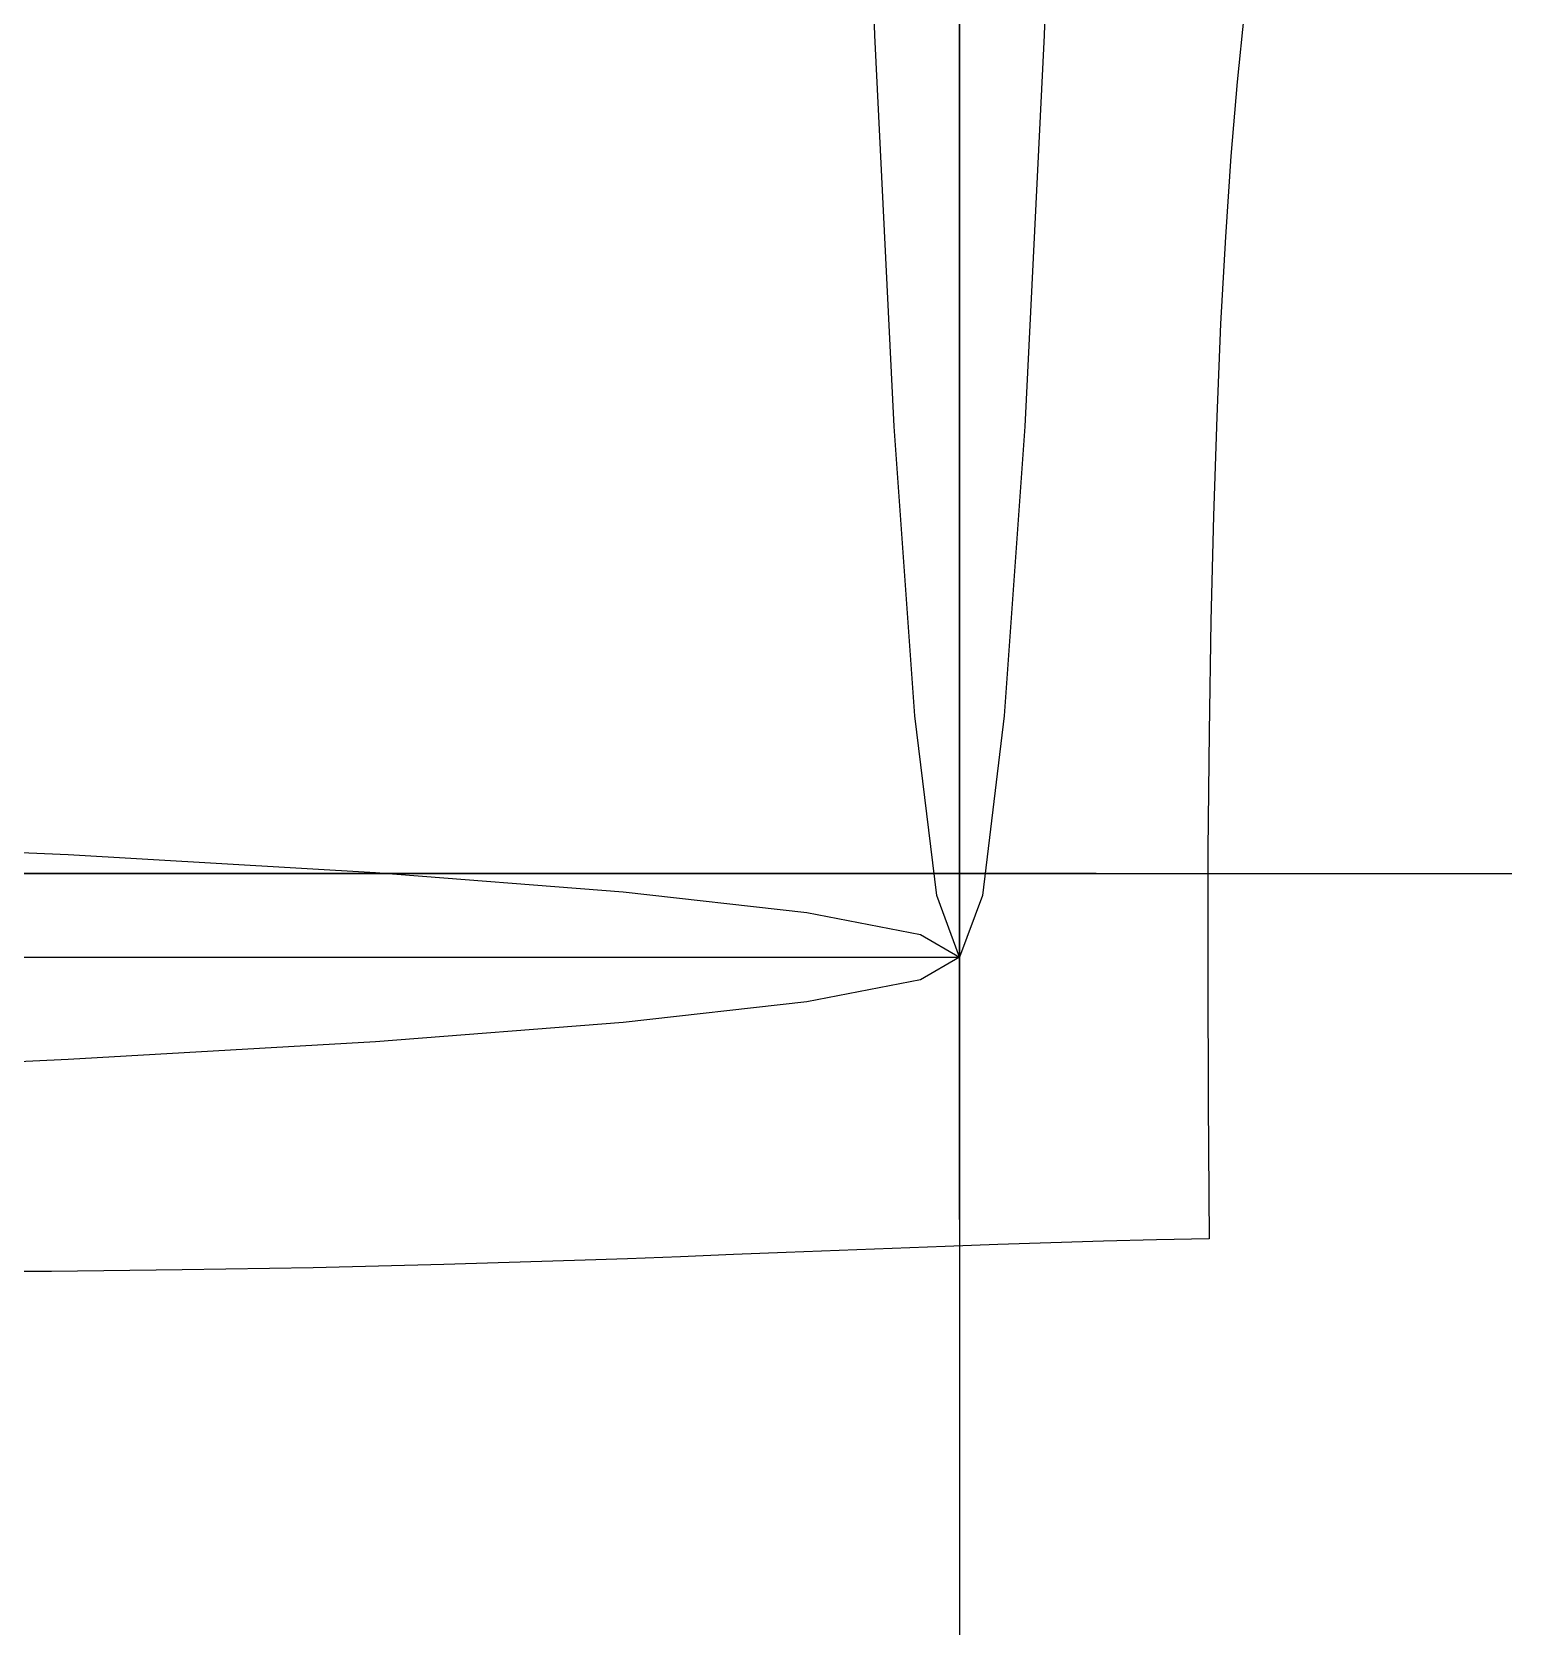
# Model space of a CAD drawing. Extents: x 11992 to 29481, y -6727 to 6811.
# Drawn here: x 22786.7 to 22963.1, y 1048.8 to 1239.9 of the extents above; entities that cross this region are included whole.
import ezdxf

# ---------------------------------------------------------------- set-up
doc = ezdxf.new("R2010")
doc.units = 0
doc.header["$MEASUREMENT"] = 0
doc.layers.get('0').update_dxf_attribs({"color": 8, "linetype": 'CONTINUOUS'})

msp = doc.modelspace()

# ---------------------------------------------------------------- linework, layer by layer
for p, q in [((22897.26, 1129.56, -2340.43), (22897.26, 2739.53, -2340.43)), ((22897.26, 2739.53, -2340.43), (22897.26, 1129.56, -2340.43)), ((22897.26, 1129.56, -2110.34), (22897.26, 2739.53, -2110.34)), ((22897.26, 1235.4, -2044.05), (22897.26, 1335.5, -2044.02)), ((22887.17, 1239.49, -2340.42), (22885.04, 1297.33, -2340.42)), ((22897.26, 1239.5, -2098.03), (22897.26, 1297.33, -2095.44)), ((22897.26, 1297.33, -2125.25), (22897.26, 1239.5, -2122.65)), ((22909.48, 1297.33, -2340.42), (22907.36, 1239.49, -2340.42)), ((22897.26, 1246.54, -2041.57), (22897.26, 1238.58, -2041.61)), ((22897.26, 1242.86, -2082.72), (22897.26, 1237.2, -2082.44)), ((22897.26, 1241.05, -2000.77), (22897.26, 1235.56, -2000.48)), ((22931.18, 1242.09, -2340.43), (22930.35, 1233.94, -2340.43)), ((22889.48, 1192.84, -2340.42), (22887.17, 1239.49, -2340.42)), ((22897.26, 1192.84, -2100.85), (22897.26, 1239.5, -2098.03)), ((22897.26, 1239.5, -2122.65), (22897.26, 1192.84, -2119.83)), ((22897.26, 1238.58, -2041.61), (22897.26, 1230.53, -2041.82)), ((22907.36, 1239.49, -2340.42), (22905.05, 1192.84, -2340.42)), ((22897.26, 1237.2, -2082.44), (22897.26, 1231.54, -2082.15)), ((22897.26, 1235.56, -2000.48), (22897.26, 1230.04, -2000.04)), ((22897.26, 1235.4, -2044.05), (22897.26, 1230.17, -2044.09)), ((22930.35, 1233.94, -2340.43), (22929.61, 1225.05, -2340.43)), ((22897.26, 1231.54, -2082.15), (22897.26, 1225.87, -2081.85)), ((22897.26, 1230.53, -2041.82), (22897.26, 1222.4, -2042.17)), ((22897.26, 1230.17, -2044.09), (22897.26, 1224.42, -2044.31)), ((22897.26, 1230.04, -2000.04), (22897.26, 1224.47, -1999.51)), ((22897.26, 1225.87, -2081.85), (22897.26, 1220.2, -2081.55)), ((22929.61, 1225.05, -2340.43), (22928.96, 1215.43, -2340.43)), ((22897.26, 1224.47, -1999.51), (22897.26, 1218.84, -1998.93)), ((22897.26, 1224.42, -2044.31), (22897.26, 1218.21, -2044.66)), ((22897.26, 1222.4, -2042.17), (22897.26, 1214.19, -2042.62)), ((22897.26, 1220.2, -2081.55), (22897.26, 1214.54, -2081.24)), ((22897.26, 1218.84, -1998.93), (22897.26, 1213.11, -1998.35)), ((22897.26, 1218.21, -2044.66), (22897.26, 1211.56, -2045.11)), ((22928.96, 1215.43, -2340.43), (22928.39, 1205.08, -2340.43)), ((22897.26, 1214.54, -2081.24), (22897.26, 1208.87, -2080.92)), ((22897.26, 1214.19, -2042.62), (22897.26, 1205.89, -2043.14)), ((22897.26, 1213.11, -1998.35), (22897.26, 1207.28, -1997.82)), ((22897.26, 1211.56, -2045.11), (22897.26, 1204.52, -2045.62)), ((22897.26, 1208.87, -2080.92), (22897.26, 1203.2, -2080.6)), ((22897.26, 1207.28, -1997.82), (22897.26, 1201.31, -1997.37)), ((22897.26, 1205.89, -2043.14), (22897.26, 1197.51, -2043.68)), ((22897.26, 1204.52, -2045.62), (22897.26, 1197.13, -2046.15)), ((22928.39, 1205.08, -2340.43), (22927.92, 1194, -2340.43)), ((22897.26, 1203.2, -2080.6), (22897.26, 1197.53, -2080.28)), ((22897.26, 1201.31, -1997.37), (22897.26, 1195.19, -1997.07)), ((22897.26, 1197.53, -2080.28), (22897.26, 1191.87, -2079.96)), ((22897.26, 1197.51, -2043.68), (22897.26, 1189.06, -2044.2)), ((22897.26, 1197.13, -2046.15), (22897.26, 1189.42, -2046.66)), ((22897.26, 1195.19, -1997.07), (22897.26, 1188.89, -1996.96)), ((22891.95, 1158.33, -2340.42), (22889.48, 1192.84, -2340.42)), ((22897.26, 1158.33, -2103.86), (22897.26, 1192.84, -2100.85)), ((22897.26, 1192.84, -2119.83), (22897.26, 1158.33, -2116.82)), ((22905.05, 1192.84, -2340.42), (22902.58, 1158.33, -2340.42)), ((22927.92, 1194, -2340.43), (22927.53, 1182.18, -2340.43)), ((22897.26, 1191.87, -2079.96), (22897.26, 1186.21, -2079.63)), ((22897.26, 1189.42, -2046.66), (22897.26, 1181.43, -2047.12)), ((22897.26, 1189.06, -2044.2), (22897.26, 1180.52, -2044.68)), ((22897.26, 1188.89, -1996.96), (22897.26, 1182.39, -1997.09)), ((22897.26, 1186.21, -2079.63), (22897.26, 1180.56, -2079.31)), ((22897.26, 1182.39, -1997.09), (22897.26, 1175.68, -1997.5)), ((22897.26, 1181.43, -2047.12), (22897.26, 1173.21, -2047.48)), ((22927.53, 1182.18, -2340.43), (22927.22, 1169.64, -2340.43)), ((22897.26, 1178.17, -2079.22), (22897.26, 1180.56, -2079.31)), ((22897.26, 1180.52, -2044.68), (22897.26, 1171.9, -2045.06)), ((22897.26, 1175.79, -2079.14), (22897.26, 1178.17, -2079.22)), ((22897.26, 1173.41, -2079.05), (22897.26, 1175.79, -2079.14)), ((22897.26, 1175.68, -1997.5), (22897.26, 1172.45, -1997.81)), ((22897.26, 1171.04, -2078.95), (22897.26, 1173.41, -2079.05)), ((22897.26, 1173.21, -2047.48), (22897.26, 1164.78, -2047.72)), ((22897.26, 1172.45, -1997.81), (22897.26, 1169.18, -1998.17)), ((22897.26, 1171.9, -2045.06), (22897.26, 1163.21, -2045.3)), ((22897.26, 1168.68, -2078.83), (22897.26, 1171.04, -2078.95)), ((22927.22, 1169.64, -2340.43), (22927.01, 1156.37, -2340.43)), ((22897.26, 1169.18, -1998.17), (22897.26, 1165.87, -1998.59)), ((22897.26, 1166.32, -2078.71), (22897.26, 1168.68, -2078.83)), ((22897.26, 1163.98, -2078.56), (22897.26, 1166.32, -2078.71)), ((22897.26, 1165.87, -1998.59), (22897.26, 1162.55, -1999.06)), ((22897.26, 1164.78, -2047.72), (22897.26, 1156.19, -2047.79)), ((22897.26, 1161.66, -2078.4), (22897.26, 1163.98, -2078.56)), ((22897.26, 1163.21, -2045.3), (22897.26, 1154.44, -2045.38)), ((22897.26, 1162.55, -1999.06), (22897.26, 1159.22, -1999.57)), ((22897.26, 1159.35, -2078.22), (22897.26, 1161.66, -2078.4)), ((22894.55, 1136.91, -2340.42), (22891.95, 1158.33, -2340.42)), ((22897.26, 1157.07, -2078.01), (22897.26, 1159.35, -2078.22)), ((22897.26, 1159.22, -1999.57), (22897.26, 1155.9, -2000.11)), ((22897.26, 1136.92, -2107.03), (22897.26, 1158.33, -2103.86)), ((22897.26, 1158.33, -2116.82), (22897.26, 1136.92, -2113.65)), ((22902.58, 1158.33, -2340.42), (22899.98, 1136.91, -2340.42)), ((22897.26, 1154.8, -2077.77), (22897.26, 1157.07, -2078.01)), ((22897.26, 1156.19, -2047.79), (22897.26, 1147.48, -2047.66)), ((22927.01, 1156.37, -2340.43), (22926.88, 1142.36, -2340.43)), ((22897.26, 1155.9, -2000.11), (22897.26, 1152.59, -2000.67)), ((22897.26, 1152.56, -2077.51), (22897.26, 1154.8, -2077.77)), ((22897.26, 1154.44, -2045.38), (22897.26, 1145.59, -2045.25)), ((22897.26, 1153.73, -2209.78), (22897.26, 1153.96, -2225.39)), ((22897.26, 1153.96, -2225.39), (22897.26, 1153.73, -2240.99)), ((22897.26, 1153.09, -2194.81), (22897.26, 1153.73, -2209.78)), ((22897.26, 1153.73, -2240.99), (22897.26, 1153.08, -2255.96)), ((22897.26, 1152.04, -2180.61), (22897.26, 1153.09, -2194.81)), ((22897.26, 1153.08, -2255.96), (22897.26, 1152.04, -2270.16)), ((22897.26, 1152.59, -2000.67), (22897.26, 1149.31, -2001.24)), ((22897.26, 1150.7, -2077.26), (22897.26, 1152.56, -2077.51)), ((22897.26, 1150.63, -2167.33), (22897.26, 1152.04, -2180.61)), ((22897.26, 1152.04, -2270.16), (22897.26, 1150.63, -2283.44)), ((22897.26, 1148.86, -2076.99), (22897.26, 1150.7, -2077.26)), ((22897.26, 1148.87, -2155.09), (22897.26, 1150.63, -2167.33)), ((22897.26, 1150.63, -2283.44), (22897.26, 1148.87, -2295.68)), ((22897.26, 1149.31, -2001.24), (22897.26, 1146.07, -2001.82)), ((22897.26, 1146.81, -2144.04), (22897.26, 1148.87, -2155.09)), ((22897.26, 1148.87, -2295.68), (22897.26, 1146.81, -2306.73)), ((22897.26, 1147.02, -2076.7), (22897.26, 1148.86, -2076.99)), ((22897.26, 1147.48, -2047.66), (22897.26, 1146.1, -2047.61)), ((22897.26, 1145.2, -2076.39), (22897.26, 1147.02, -2076.7)), ((22897.26, 1144.47, -2134.32), (22897.26, 1146.81, -2144.04)), ((22897.26, 1146.81, -2306.73), (22897.26, 1144.47, -2316.46)), ((22897.26, 1146.1, -2047.61), (22897.26, 1144.73, -2047.57)), ((22897.26, 1146.07, -2001.82), (22897.26, 1142.89, -2002.39)), ((22897.26, 1145.59, -2045.25), (22897.26, 1144.18, -2045.2)), ((22897.26, 1143.39, -2076.07), (22897.26, 1145.2, -2076.39)), ((22897.26, 1144.73, -2047.57), (22897.26, 1143.36, -2047.52)), ((22747.87, 1143.7, -2340.43), (22790.98, 1141.78, -2340.43)), ((22897.26, 1141.87, -2126.05), (22897.26, 1144.47, -2134.32)), ((22897.26, 1144.47, -2316.46), (22897.26, 1141.87, -2324.72)), ((22897.26, 1144.18, -2045.2), (22897.26, 1142.78, -2045.15)), ((22897.26, 1141.59, -2075.74), (22897.26, 1143.39, -2076.07)), ((22897.26, 1143.36, -2047.52), (22897.26, 1142, -2047.48)), ((22897.26, 1142.89, -2002.39), (22897.26, 1139.77, -2002.95)), ((22790.98, 1141.78, -2340.43), (22827.62, 1139.66, -2340.43)), ((22897.26, 1142.78, -2045.15), (22897.26, 1141.39, -2045.1)), ((22897.26, 1142, -2047.48), (22897.26, 1140.64, -2047.45)), ((22897.26, 1139.06, -2119.38), (22897.26, 1141.87, -2126.05)), ((22897.26, 1141.87, -2324.72), (22897.26, 1139.06, -2331.39)), ((22897.26, 1139.79, -2075.39), (22897.26, 1141.59, -2075.74)), ((22897.26, 1141.39, -2045.1), (22897.26, 1140.02, -2045.06)), ((22926.88, 1142.36, -2340.43), (22926.85, 1127.63, -2340.43)), ((21892.33, 1139.53, -2340.43), (22882.3, 1139.53, -2340.43)), ((22882.3, 1139.53, -2110.34), (21892.33, 1139.53, -2110.34)), ((22748.49, 1139.53, -2132.03), (22791.73, 1139.53, -2130.22)), ((22792.09, 1139.53, -2100.42), (22748.91, 1139.53, -2097.54)), ((22781.34, 1139.53, -2041.82), (22789.47, 1139.53, -2042.17)), ((22781.7, 1139.53, -2044.09), (22787.44, 1139.53, -2044.31)), ((22781.83, 1139.53, -2000.04), (22787.39, 1139.53, -1999.51)), ((22785.99, 1139.53, -2081.85), (22791.66, 1139.53, -2081.55)), ((22787.39, 1139.53, -1999.51), (22793.03, 1139.53, -1998.93)), ((22787.44, 1139.53, -2044.31), (22793.66, 1139.53, -2044.66)), ((22789.47, 1139.53, -2042.17), (22797.68, 1139.53, -2042.62)), ((22791.66, 1139.53, -2081.55), (22797.33, 1139.53, -2081.24)), ((22791.73, 1139.53, -2130.22), (22828.48, 1139.53, -2128.08)), ((22828.78, 1139.53, -2103.47), (22792.09, 1139.53, -2100.42)), ((22793.03, 1139.53, -1998.93), (22798.75, 1139.53, -1998.35)), ((22793.66, 1139.53, -2044.66), (22800.3, 1139.53, -2045.11)), ((22797.33, 1139.53, -2081.24), (22803, 1139.53, -2080.92)), ((22797.68, 1139.53, -2042.62), (22805.98, 1139.53, -2043.14)), ((22798.75, 1139.53, -1998.35), (22804.59, 1139.53, -1997.82)), ((22800.3, 1139.53, -2045.11), (22807.34, 1139.53, -2045.62)), ((22803, 1139.53, -2080.92), (22808.67, 1139.53, -2080.6)), ((22804.59, 1139.53, -1997.82), (22810.56, 1139.53, -1997.37)), ((22805.98, 1139.53, -2043.14), (22814.35, 1139.53, -2043.68)), ((22807.34, 1139.53, -2045.62), (22814.74, 1139.53, -2046.15)), ((22808.67, 1139.53, -2080.6), (22814.33, 1139.53, -2080.28)), ((22810.56, 1139.53, -1997.37), (22816.68, 1139.53, -1997.07)), ((22814.33, 1139.53, -2080.28), (22820, 1139.53, -2079.96)), ((22814.35, 1139.53, -2043.68), (22822.81, 1139.53, -2044.2)), ((22814.74, 1139.53, -2046.15), (22822.44, 1139.53, -2046.66)), ((22816.68, 1139.53, -1997.07), (22822.98, 1139.53, -1996.96)), ((22820, 1139.53, -2079.96), (22825.66, 1139.53, -2079.63)), ((22822.44, 1139.53, -2046.66), (22830.43, 1139.53, -2047.12)), ((22822.81, 1139.53, -2044.2), (22831.35, 1139.53, -2044.68)), ((22822.98, 1139.53, -1996.96), (22829.47, 1139.53, -1997.09)), ((22825.66, 1139.53, -2079.63), (22831.31, 1139.53, -2079.31)), ((22827.62, 1139.66, -2340.43), (22857.18, 1137.35, -2340.43)), ((22828.48, 1139.53, -2128.08), (22858.14, 1139.53, -2125.63)), ((22858.37, 1139.53, -2106.65), (22828.78, 1139.53, -2103.47)), ((22829.47, 1139.53, -1997.09), (22836.19, 1139.53, -1997.5)), ((22830.43, 1139.53, -2047.12), (22838.66, 1139.53, -2047.48)), ((22833.7, 1139.53, -2079.22), (22831.31, 1139.53, -2079.31)), ((22831.35, 1139.53, -2044.68), (22839.96, 1139.53, -2045.06)), ((22836.08, 1139.53, -2079.14), (22833.7, 1139.53, -2079.22)), ((22838.46, 1139.53, -2079.05), (22836.08, 1139.53, -2079.14)), ((22836.19, 1139.53, -1997.5), (22839.42, 1139.53, -1997.81)), ((22840.83, 1139.53, -2078.95), (22838.46, 1139.53, -2079.05)), ((22838.66, 1139.53, -2047.48), (22847.08, 1139.53, -2047.72)), ((22839.42, 1139.53, -1997.81), (22842.69, 1139.53, -1998.17)), ((22839.96, 1139.53, -2045.06), (22848.66, 1139.53, -2045.3)), ((22843.19, 1139.53, -2078.83), (22840.83, 1139.53, -2078.95)), ((22842.69, 1139.53, -1998.17), (22845.99, 1139.53, -1998.59)), ((22845.54, 1139.53, -2078.71), (22843.19, 1139.53, -2078.83)), ((22847.88, 1139.53, -2078.56), (22845.54, 1139.53, -2078.71)), ((22845.99, 1139.53, -1998.59), (22849.31, 1139.53, -1999.06)), ((22847.08, 1139.53, -2047.72), (22855.67, 1139.53, -2047.79)), ((22850.21, 1139.53, -2078.4), (22847.88, 1139.53, -2078.56)), ((22848.66, 1139.53, -2045.3), (22857.43, 1139.53, -2045.38)), ((22849.31, 1139.53, -1999.06), (22852.64, 1139.53, -1999.57)), ((22852.51, 1139.53, -2078.22), (22850.21, 1139.53, -2078.4)), ((22854.8, 1139.53, -2078.01), (22852.51, 1139.53, -2078.22)), ((22852.64, 1139.53, -1999.57), (22855.97, 1139.53, -2000.11)), ((22857.06, 1139.53, -2077.77), (22854.8, 1139.53, -2078.01)), ((22855.67, 1139.53, -2047.79), (22864.39, 1139.53, -2047.66)), ((22855.97, 1139.53, -2000.11), (22859.27, 1139.53, -2000.67)), ((22859.3, 1139.53, -2077.51), (22857.06, 1139.53, -2077.77)), ((22857.43, 1139.53, -2045.38), (22866.28, 1139.53, -2045.25)), ((22858.13, 1139.53, -2209.78), (22857.91, 1139.53, -2225.39)), ((22857.91, 1139.53, -2225.39), (22858.13, 1139.53, -2240.99)), ((22858.78, 1139.53, -2194.81), (22858.13, 1139.53, -2209.78)), ((22858.13, 1139.53, -2240.99), (22858.78, 1139.53, -2255.96)), ((22858.14, 1139.53, -2125.63), (22880.09, 1139.53, -2122.89)), ((22880.25, 1139.53, -2109.93), (22858.37, 1139.53, -2106.65)), ((22859.83, 1139.53, -2180.61), (22858.78, 1139.53, -2194.81)), ((22858.78, 1139.53, -2255.96), (22859.83, 1139.53, -2270.16)), ((22859.27, 1139.53, -2000.67), (22862.55, 1139.53, -2001.24)), ((22861.16, 1139.53, -2077.26), (22859.3, 1139.53, -2077.51)), ((22861.24, 1139.53, -2167.33), (22859.83, 1139.53, -2180.61)), ((22859.83, 1139.53, -2270.16), (22861.24, 1139.53, -2283.44)), ((22863.01, 1139.53, -2076.99), (22861.16, 1139.53, -2077.26)), ((22862.99, 1139.53, -2155.09), (22861.24, 1139.53, -2167.33)), ((22861.24, 1139.53, -2283.44), (22862.99, 1139.53, -2295.68)), ((22862.55, 1139.53, -2001.24), (22865.79, 1139.53, -2001.82)), ((22865.06, 1139.53, -2144.04), (22862.99, 1139.53, -2155.09)), ((22862.99, 1139.53, -2295.68), (22865.06, 1139.53, -2306.73)), ((22864.84, 1139.53, -2076.7), (22863.01, 1139.53, -2076.99)), ((22864.39, 1139.53, -2047.66), (22865.76, 1139.53, -2047.61)), ((22866.66, 1139.53, -2076.39), (22864.84, 1139.53, -2076.7)), ((22867.4, 1139.53, -2134.32), (22865.06, 1139.53, -2144.04)), ((22865.06, 1139.53, -2306.73), (22867.4, 1139.53, -2316.46)), ((22865.76, 1139.53, -2047.61), (22867.14, 1139.53, -2047.57)), ((22865.79, 1139.53, -2001.82), (22868.98, 1139.53, -2002.39)), ((22866.28, 1139.53, -2045.25), (22867.69, 1139.53, -2045.2)), ((22868.48, 1139.53, -2076.07), (22866.66, 1139.53, -2076.39)), ((22867.14, 1139.53, -2047.57), (22868.51, 1139.53, -2047.52)), ((22869.99, 1139.53, -2126.05), (22867.4, 1139.53, -2134.32)), ((22867.4, 1139.53, -2316.46), (22869.99, 1139.53, -2324.72)), ((22867.69, 1139.53, -2045.2), (22869.08, 1139.53, -2045.15)), ((22870.28, 1139.53, -2075.74), (22868.48, 1139.53, -2076.07)), ((22868.51, 1139.53, -2047.52), (22869.87, 1139.53, -2047.48)), ((22868.98, 1139.53, -2002.39), (22872.1, 1139.53, -2002.95)), ((22869.08, 1139.53, -2045.15), (22870.47, 1139.53, -2045.1)), ((22869.87, 1139.53, -2047.48), (22871.22, 1139.53, -2047.45)), ((22872.81, 1139.53, -2119.38), (22869.99, 1139.53, -2126.05)), ((22869.99, 1139.53, -2324.72), (22872.81, 1139.53, -2331.39)), ((22872.07, 1139.53, -2075.39), (22870.28, 1139.53, -2075.74)), ((22870.47, 1139.53, -2045.1), (22871.85, 1139.53, -2045.06)), ((22871.22, 1139.53, -2047.45), (22872.57, 1139.53, -2047.44)), ((22871.85, 1139.53, -2045.06), (22873.21, 1139.53, -2045.03)), ((22873.87, 1139.53, -2075.04), (22872.07, 1139.53, -2075.39)), ((22872.1, 1139.53, -2002.95), (22875.15, 1139.53, -2003.49)), ((22872.57, 1139.53, -2047.44), (22873.9, 1139.53, -2047.44)), ((22875.82, 1139.53, -2114.45), (22872.81, 1139.53, -2119.38)), ((22872.81, 1139.53, -2331.39), (22875.82, 1139.53, -2336.32)), ((22873.21, 1139.53, -2045.03), (22874.56, 1139.53, -2045.02)), ((22875.66, 1139.53, -2074.68), (22873.87, 1139.53, -2075.04)), ((22873.9, 1139.53, -2047.44), (22875.21, 1139.53, -2047.46)), ((22874.56, 1139.53, -2045.02), (22875.9, 1139.53, -2045.02)), ((22875.15, 1139.53, -2003.49), (22878.91, 1139.53, -2004.14)), ((22875.21, 1139.53, -2047.46), (22876.51, 1139.53, -2047.5)), ((22877.45, 1139.53, -2074.31), (22875.66, 1139.53, -2074.68)), ((22878.99, 1139.53, -2111.39), (22875.82, 1139.53, -2114.45)), ((22875.82, 1139.53, -2336.32), (22878.99, 1139.53, -2339.38)), ((22875.9, 1139.53, -2045.02), (22877.21, 1139.53, -2045.04)), ((22876.51, 1139.53, -2047.5), (22877.79, 1139.53, -2047.57)), ((22877.21, 1139.53, -2045.04), (22878.51, 1139.53, -2045.08)), ((22879.24, 1139.53, -2073.95), (22877.45, 1139.53, -2074.31)), ((22877.79, 1139.53, -2047.57), (22879.04, 1139.53, -2047.67)), ((22878.51, 1139.53, -2045.08), (22879.78, 1139.53, -2045.16)), ((22878.91, 1139.53, -2004.14), (22882.53, 1139.53, -2004.75)), ((22882.3, 1139.53, -2110.34), (22878.99, 1139.53, -2111.39)), ((22882.3, 1139.53, -2340.43), (22878.99, 1139.53, -2339.38)), ((22879.04, 1139.53, -2047.67), (22880.27, 1139.53, -2047.81)), ((22881.03, 1139.53, -2073.59), (22879.24, 1139.53, -2073.95)), ((22879.78, 1139.53, -2045.16), (22881.03, 1139.53, -2045.26)), ((22880.09, 1139.53, -2122.89), (22893.72, 1139.53, -2119.88)), ((22893.81, 1139.53, -2113.27), (22880.25, 1139.53, -2109.93)), ((22880.27, 1139.53, -2047.81), (22881.62, 1139.53, -2048.01)), ((22883.02, 1139.53, -2073.18), (22881.03, 1139.53, -2073.59)), ((22881.03, 1139.53, -2045.26), (22882.25, 1139.53, -2045.4)), ((22881.62, 1139.53, -2048.01), (22882.93, 1139.53, -2048.25)), ((22882.25, 1139.53, -2045.4), (22883.61, 1139.53, -2045.6)), ((22882.3, 1139.53, -2340.43), (22885.61, 1139.53, -2339.38)), ((22885.61, 1139.53, -2111.39), (22882.3, 1139.53, -2110.34)), ((22882.3, 1139.53, -2340.43), (22882.3, 1139.53, -2110.34)), ((22882.53, 1139.53, -2004.75), (22886.01, 1139.53, -2005.36)), ((22882.93, 1139.53, -2048.25), (22884.21, 1139.53, -2048.54)), ((22885.01, 1139.53, -2072.78), (22883.02, 1139.53, -2073.18)), ((22883.61, 1139.53, -2045.6), (22884.93, 1139.53, -2045.85)), ((22884.21, 1139.53, -2048.54), (22885.46, 1139.53, -2048.86)), ((22884.93, 1139.53, -2045.85), (22886.21, 1139.53, -2046.13)), ((22886.99, 1139.53, -2072.38), (22885.01, 1139.53, -2072.78)), ((22885.46, 1139.53, -2048.86), (22886.68, 1139.53, -2049.21)), ((22885.61, 1139.53, -2339.38), (22888.79, 1139.53, -2336.32)), ((22888.79, 1139.53, -2114.45), (22885.61, 1139.53, -2111.39)), ((22886.01, 1139.53, -2005.36), (22889.36, 1139.53, -2005.97)), ((22886.21, 1139.53, -2046.13), (22887.46, 1139.53, -2046.46)), ((22886.68, 1139.53, -2049.21), (22887.87, 1139.53, -2049.59)), ((22888.96, 1139.53, -2071.96), (22886.99, 1139.53, -2072.38)), ((22887.46, 1139.53, -2046.46), (22888.69, 1139.53, -2046.81)), ((22887.87, 1139.53, -2049.59), (22889.04, 1139.53, -2049.99)), ((22888.69, 1139.53, -2046.81), (22889.88, 1139.53, -2047.19)), ((22888.79, 1139.53, -2336.32), (22891.8, 1139.53, -2331.39)), ((22891.8, 1139.53, -2119.39), (22888.79, 1139.53, -2114.45)), ((22890.89, 1139.53, -2071.54), (22888.96, 1139.53, -2071.96)), ((22889.04, 1139.53, -2049.99), (22890.19, 1139.53, -2050.41)), ((22889.36, 1139.53, -2005.97), (22892.57, 1139.53, -2006.6)), ((22889.88, 1139.53, -2047.19), (22891.06, 1139.53, -2047.59)), ((22890.19, 1139.53, -2050.41), (22891.33, 1139.53, -2050.84)), ((22892.78, 1139.53, -2071.11), (22890.89, 1139.53, -2071.54)), ((22891.06, 1139.53, -2047.59), (22892.21, 1139.53, -2048)), ((22891.33, 1139.53, -2050.84), (22892.45, 1139.53, -2051.28)), ((22891.8, 1139.53, -2331.39), (22894.61, 1139.53, -2324.72)), ((22894.61, 1139.53, -2126.05), (22891.8, 1139.53, -2119.39)), ((22892.21, 1139.53, -2048), (22893.34, 1139.53, -2048.43)), ((22892.45, 1139.53, -2051.28), (22893.55, 1139.53, -2051.73)), ((22892.57, 1139.53, -2006.6), (22895.63, 1139.53, -2007.28)), ((22894.63, 1139.53, -2070.66), (22892.78, 1139.53, -2071.11)), ((22893.34, 1139.53, -2048.43), (22894.46, 1139.53, -2048.87)), ((22893.55, 1139.53, -2051.73), (22894.65, 1139.53, -2052.17)), ((22893.72, 1139.53, -2119.88), (22898.43, 1139.53, -2116.63)), ((22898.43, 1139.53, -2116.63), (22893.81, 1139.53, -2113.27)), ((22894.46, 1139.53, -2048.87), (22895.57, 1139.53, -2049.31)), ((22894.61, 1139.53, -2324.72), (22897.21, 1139.53, -2316.46)), ((22897.21, 1139.53, -2134.32), (22894.61, 1139.53, -2126.05)), ((22896.42, 1139.53, -2070.18), (22894.63, 1139.53, -2070.66)), ((22894.65, 1139.53, -2052.17), (22895.91, 1139.53, -2052.67)), ((22895.57, 1139.53, -2049.31), (22896.67, 1139.53, -2049.75)), ((22895.63, 1139.53, -2007.28), (22898.55, 1139.53, -2008.01)), ((22895.91, 1139.53, -2052.67), (22897.16, 1139.53, -2053.17)), ((22898.14, 1139.53, -2069.68), (22896.42, 1139.53, -2070.18)), ((22896.67, 1139.53, -2049.75), (22897.91, 1139.53, -2050.26)), ((22897.16, 1139.53, -2053.17), (22898.39, 1139.53, -2053.67)), ((22897.21, 1139.53, -2316.46), (22899.55, 1139.53, -2306.73)), ((22899.55, 1139.53, -2144.04), (22897.21, 1139.53, -2134.32)), ((22897.26, 1140.64, -2047.45), (22897.26, 1139.3, -2047.44)), ((22897.26, 1140.02, -2045.06), (22897.26, 1138.65, -2045.03)), ((22897.26, 1138, -2075.03), (22897.26, 1139.79, -2075.39)), ((22897.26, 1139.77, -2002.95), (22897.26, 1136.72, -2003.49)), ((22897.26, 1139.3, -2047.44), (22897.26, 1137.97, -2047.44)), ((22897.26, 1136.05, -2114.45), (22897.26, 1139.06, -2119.38)), ((22897.26, 1139.06, -2331.39), (22897.26, 1136.05, -2336.32)), ((22897.91, 1139.53, -2050.26), (22899.15, 1139.53, -2050.76)), ((22899.79, 1139.53, -2069.15), (22898.14, 1139.53, -2069.68)), ((22898.39, 1139.53, -2053.67), (22899.6, 1139.53, -2054.17)), ((22898.55, 1139.53, -2008.01), (22901.33, 1139.53, -2008.82)), ((22899.15, 1139.53, -2050.76), (22900.37, 1139.53, -2051.26)), ((22899.55, 1139.53, -2306.73), (22901.61, 1139.53, -2295.68)), ((22901.61, 1139.53, -2155.09), (22899.55, 1139.53, -2144.04)), ((22899.6, 1139.53, -2054.17), (22900.81, 1139.53, -2054.66)), ((22901.34, 1139.53, -2068.59), (22899.79, 1139.53, -2069.15)), ((22900.37, 1139.53, -2051.26), (22901.59, 1139.53, -2051.75)), ((22900.81, 1139.53, -2054.66), (22902.01, 1139.53, -2055.16)), ((22901.33, 1139.53, -2008.82), (22903.95, 1139.53, -2009.73)), ((22902.8, 1139.53, -2067.99), (22901.34, 1139.53, -2068.59)), ((22901.59, 1139.53, -2051.75), (22902.8, 1139.53, -2052.25)), ((22901.61, 1139.53, -2295.68), (22903.37, 1139.53, -2283.45)), ((22903.37, 1139.53, -2167.33), (22901.61, 1139.53, -2155.09)), ((22902.01, 1139.53, -2055.16), (22903.19, 1139.53, -2055.65)), ((22903.97, 1139.53, -2067.45), (22902.8, 1139.53, -2067.99)), ((22902.8, 1139.53, -2052.25), (22904.01, 1139.53, -2052.74)), ((22903.19, 1139.53, -2055.65), (22904.38, 1139.53, -2056.15)), ((22903.37, 1139.53, -2283.45), (22904.78, 1139.53, -2270.16)), ((22904.78, 1139.53, -2180.61), (22903.37, 1139.53, -2167.33)), ((22903.95, 1139.53, -2009.73), (22906.42, 1139.53, -2010.74)), ((22905.07, 1139.53, -2066.87), (22903.97, 1139.53, -2067.45)), ((22904.01, 1139.53, -2052.74), (22905.2, 1139.53, -2053.24)), ((22904.38, 1139.53, -2056.15), (22905.56, 1139.53, -2056.66)), ((22904.78, 1139.53, -2270.16), (22905.83, 1139.53, -2255.96)), ((22905.83, 1139.53, -2194.81), (22904.78, 1139.53, -2180.61)), ((22906.1, 1139.53, -2066.28), (22905.07, 1139.53, -2066.87)), ((22905.2, 1139.53, -2053.24), (22906.4, 1139.53, -2053.74)), ((22905.56, 1139.53, -2056.66), (22906.74, 1139.53, -2057.17)), ((22905.83, 1139.53, -2255.96), (22906.48, 1139.53, -2240.99)), ((22906.48, 1139.53, -2209.78), (22905.83, 1139.53, -2194.81)), ((22907.07, 1139.53, -2065.67), (22906.1, 1139.53, -2066.28)), ((22906.4, 1139.53, -2053.74), (22907.58, 1139.53, -2054.24)), ((22906.42, 1139.53, -2010.74), (22908.75, 1139.53, -2011.89)), ((22906.48, 1139.53, -2240.99), (22906.7, 1139.53, -2225.39)), ((22906.7, 1139.53, -2225.39), (22906.48, 1139.53, -2209.78)), ((22906.74, 1139.53, -2057.17), (22907.92, 1139.53, -2057.69)), ((22907.99, 1139.53, -2065.03), (22907.07, 1139.53, -2065.67)), ((22907.58, 1139.53, -2054.24), (22908.77, 1139.53, -2054.76)), ((22907.92, 1139.53, -2057.69), (22909.11, 1139.53, -2058.21)), ((22908.86, 1139.53, -2064.38), (22907.99, 1139.53, -2065.03)), ((22908.75, 1139.53, -2011.89), (22910.92, 1139.53, -2013.18)), ((22908.77, 1139.53, -2054.76), (22909.95, 1139.53, -2055.27)), ((22909.7, 1139.53, -2063.72), (22908.86, 1139.53, -2064.38)), ((22909.11, 1139.53, -2058.21), (22910.14, 1139.53, -2058.69)), ((22910.5, 1139.53, -2063.04), (22909.7, 1139.53, -2063.72)), ((22909.95, 1139.53, -2055.27), (22911.13, 1139.53, -2055.8)), ((22910.14, 1139.53, -2058.69), (22911.18, 1139.53, -2059.17)), ((22911.28, 1139.53, -2062.35), (22910.5, 1139.53, -2063.04)), ((22910.92, 1139.53, -2013.18), (22913.89, 1139.53, -2015.38)), ((22911.13, 1139.53, -2055.8), (22912.15, 1139.53, -2056.28)), ((22911.18, 1139.53, -2059.17), (22912.22, 1139.53, -2059.65)), ((22912.05, 1139.53, -2061.66), (22911.28, 1139.53, -2062.35)), ((22912.81, 1139.53, -2060.96), (22912.05, 1139.53, -2061.66)), ((22912.15, 1139.53, -2056.28), (22913.18, 1139.53, -2056.77)), ((22912.22, 1139.53, -2059.65), (22913.28, 1139.53, -2060.12)), ((22913.56, 1139.53, -2060.26), (22912.81, 1139.53, -2060.96)), ((22913.18, 1139.53, -2056.77), (22914.22, 1139.53, -2057.25)), ((22913.28, 1139.53, -2060.12), (22914.36, 1139.53, -2060.59)), ((22913.89, 1139.53, -2015.38), (22916.57, 1139.53, -2017.89)), ((22914.22, 1139.53, -2057.25), (22915.28, 1139.53, -2057.73)), ((22914.36, 1139.53, -2060.59), (22915.45, 1139.53, -2061.05)), ((22915.28, 1139.53, -2057.73), (22916.36, 1139.53, -2058.2)), ((22915.45, 1139.53, -2061.05), (22916.58, 1139.53, -2061.49)), ((22916.36, 1139.53, -2058.2), (22917.46, 1139.53, -2058.65)), ((22916.57, 1139.53, -2017.89), (22919, 1139.53, -2020.66)), ((22916.58, 1139.53, -2061.49), (22917.73, 1139.53, -2061.91)), ((22917.46, 1139.53, -2058.65), (22918.59, 1139.53, -2059.09)), ((22917.73, 1139.53, -2061.91), (22918.91, 1139.53, -2062.3)), ((22918.59, 1139.53, -2059.09), (22919.75, 1139.53, -2059.51)), ((22918.91, 1139.53, -2062.3), (22920.13, 1139.53, -2062.67)), ((22919, 1139.53, -2020.66), (22921.22, 1139.53, -2023.64)), ((22919.75, 1139.53, -2059.51), (22920.94, 1139.53, -2059.91)), ((22920.13, 1139.53, -2062.67), (22921.38, 1139.53, -2063)), ((22920.94, 1139.53, -2059.91), (22922.16, 1139.53, -2060.27)), ((22921.22, 1139.53, -2023.64), (22923.29, 1139.53, -2026.78)), ((22921.38, 1139.53, -2063), (22922.68, 1139.53, -2063.3)), ((22922.16, 1139.53, -2060.27), (22923.43, 1139.53, -2060.61)), ((22922.68, 1139.53, -2063.3), (22924.15, 1139.53, -2063.58)), ((22923.29, 1139.53, -2026.78), (22925.24, 1139.53, -2030.02)), ((22923.43, 1139.53, -2060.61), (22924.74, 1139.53, -2060.91)), ((22924.15, 1139.53, -2063.58), (22925.67, 1139.53, -2063.81)), ((22924.74, 1139.53, -2060.91), (22926.19, 1139.53, -2061.18)), ((22925.24, 1139.53, -2030.02), (22927.13, 1139.53, -2033.33)), ((22925.67, 1139.53, -2063.81), (22927.23, 1139.53, -2064.01)), ((22926.19, 1139.53, -2061.18), (22927.69, 1139.53, -2061.41)), ((22927.13, 1139.53, -2033.33), (22929.01, 1139.53, -2036.64)), ((22927.23, 1139.53, -2064.01), (22928.83, 1139.53, -2064.17)), ((22927.69, 1139.53, -2061.41), (22929.24, 1139.53, -2061.6)), ((22928.83, 1139.53, -2064.17), (22930.47, 1139.53, -2064.3)), ((22929.01, 1139.53, -2036.64), (22930.91, 1139.53, -2039.9)), ((22929.24, 1139.53, -2061.6), (22930.83, 1139.53, -2061.76)), ((22930.47, 1139.53, -2064.3), (22932.13, 1139.53, -2064.41)), ((22930.83, 1139.53, -2061.76), (22932.46, 1139.53, -2061.89)), ((22930.91, 1139.53, -2039.9), (22932.89, 1139.53, -2043.08)), ((22932.13, 1139.53, -2064.41), (22933.82, 1139.53, -2064.5)), ((22932.46, 1139.53, -2061.89), (22934.12, 1139.53, -2061.99)), ((22932.89, 1139.53, -2043.08), (22934.99, 1139.53, -2046.11)), ((22933.82, 1139.53, -2064.5), (22935.52, 1139.53, -2064.58)), ((22934.12, 1139.53, -2061.99), (22935.81, 1139.53, -2062.08)), ((22934.99, 1139.53, -2046.11), (22937.27, 1139.53, -2048.94)), ((22935.52, 1139.53, -2064.58), (22937.24, 1139.53, -2064.64)), ((22935.81, 1139.53, -2062.08), (22937.51, 1139.53, -2062.16)), ((22937.24, 1139.53, -2064.64), (22938.96, 1139.53, -2064.7)), ((22937.27, 1139.53, -2048.94), (22939.03, 1139.53, -2050.83)), ((22937.51, 1139.53, -2062.16), (22939.23, 1139.53, -2062.23)), ((22938.96, 1139.53, -2064.7), (22940.68, 1139.53, -2064.76)), ((22939.03, 1139.53, -2050.83), (22940.9, 1139.53, -2052.6)), ((22939.23, 1139.53, -2062.23), (22940.96, 1139.53, -2062.29)), ((22940.68, 1139.53, -2064.76), (22942.4, 1139.53, -2064.83)), ((22940.9, 1139.53, -2052.6), (22942.86, 1139.53, -2054.26)), ((22940.96, 1139.53, -2062.29), (22942.69, 1139.53, -2062.35)), ((22942.4, 1139.53, -2064.83), (22944.16, 1139.53, -2064.91)), ((22942.69, 1139.53, -2062.35), (22944.41, 1139.53, -2062.42)), ((22942.86, 1139.53, -2054.26), (22944.89, 1139.53, -2055.83)), ((22944.16, 1139.53, -2064.91), (22945.92, 1139.53, -2064.99)), ((22944.41, 1139.53, -2062.42), (22945.46, 1139.53, -2062.46)), ((22944.89, 1139.53, -2055.83), (22947.01, 1139.53, -2057.32)), ((22945.46, 1139.53, -2062.46), (22946.51, 1139.53, -2062.51)), ((22945.92, 1139.53, -2064.99), (22947.66, 1139.53, -2065.09)), ((22946.51, 1139.53, -2062.51), (22947.56, 1139.53, -2062.57)), ((22947.01, 1139.53, -2057.32), (22949.18, 1139.53, -2058.73)), ((22947.56, 1139.53, -2062.57), (22948.61, 1139.53, -2062.62)), ((22947.66, 1139.53, -2065.09), (22949.39, 1139.53, -2065.2)), ((22948.61, 1139.53, -2062.62), (22949.67, 1139.53, -2062.68)), ((22949.18, 1139.53, -2058.73), (22951.42, 1139.53, -2060.08)), ((22949.39, 1139.53, -2065.2), (22951.11, 1139.53, -2065.31)), ((22949.67, 1139.53, -2062.68), (22950.73, 1139.53, -2062.74)), ((22950.73, 1139.53, -2062.74), (22951.78, 1139.53, -2062.81)), ((22951.11, 1139.53, -2065.31), (22952.83, 1139.53, -2065.43)), ((22951.42, 1139.53, -2060.08), (22953.7, 1139.53, -2061.38)), ((22951.78, 1139.53, -2062.81), (22952.83, 1139.53, -2062.88)), ((22952.83, 1139.53, -2065.43), (22954.54, 1139.53, -2065.56)), ((22952.83, 1139.53, -2062.88), (22953.88, 1139.53, -2062.94)), ((22953.7, 1139.53, -2061.38), (22956.02, 1139.53, -2062.63)), ((22953.88, 1139.53, -2062.94), (22954.92, 1139.53, -2063.02)), ((22954.54, 1139.53, -2065.56), (22956.25, 1139.53, -2065.69)), ((22954.92, 1139.53, -2063.02), (22955.95, 1139.53, -2063.09)), ((22955.95, 1139.53, -2063.09), (22956.98, 1139.53, -2063.17)), ((22956.02, 1139.53, -2062.63), (22958.36, 1139.53, -2063.86)), ((22956.25, 1139.53, -2065.69), (22957.95, 1139.53, -2065.83)), ((22957.95, 1139.53, -2065.83), (22959.66, 1139.53, -2065.97)), ((22958.36, 1139.53, -2063.86), (22960.73, 1139.53, -2065.07)), ((22959.66, 1139.53, -2065.97), (22961.36, 1139.53, -2066.12)), ((22960.73, 1139.53, -2065.07), (22963.12, 1139.53, -2066.27)), ((22961.36, 1139.53, -2066.12), (22963.07, 1139.53, -2066.27)), ((22857.18, 1137.35, -2340.43), (22879.04, 1134.88, -2340.43)), ((22897.26, 1138.65, -2045.03), (22897.26, 1137.3, -2045.02)), ((22897.26, 1136.21, -2074.68), (22897.26, 1138, -2075.03)), ((22897.26, 1137.97, -2047.44), (22897.26, 1136.65, -2047.45)), ((22897.26, 1137.3, -2045.02), (22897.26, 1135.97, -2045.02)), ((22897.26, 1129.56, -2340.42), (22894.55, 1136.91, -2340.42)), ((22897.26, 1129.56, -2110.34), (22897.26, 1136.92, -2107.03)), ((22897.26, 1129.56, -2110.34), (22897.26, 1136.92, -2113.65)), ((22899.98, 1136.91, -2340.42), (22897.26, 1129.56, -2340.42)), ((22897.26, 1136.72, -2003.49), (22897.26, 1132.96, -2004.14)), ((22897.26, 1136.65, -2047.45), (22897.26, 1135.36, -2047.5)), ((22897.26, 1134.42, -2074.31), (22897.26, 1136.21, -2074.68)), ((22897.26, 1132.87, -2111.39), (22897.26, 1136.05, -2114.45)), ((22897.26, 1136.05, -2336.32), (22897.26, 1132.87, -2339.38)), ((22897.26, 1135.97, -2045.02), (22897.26, 1134.65, -2045.04)), ((22897.26, 1135.36, -2047.5), (22897.26, 1134.08, -2047.57)), ((22879.04, 1134.88, -2340.43), (22892.61, 1132.28, -2340.43)), ((22897.26, 1134.65, -2045.04), (22897.26, 1133.36, -2045.08)), ((22897.26, 1132.63, -2073.95), (22897.26, 1134.42, -2074.31)), ((22897.26, 1134.08, -2047.57), (22897.26, 1132.82, -2047.67)), ((22897.26, 1133.36, -2045.08), (22897.26, 1132.09, -2045.16)), ((22892.61, 1132.28, -2340.43), (22897.26, 1129.56, -2340.43)), ((22897.26, 1132.96, -2004.14), (22897.26, 1129.34, -2004.75)), ((22897.26, 1129.56, -2110.34), (22897.26, 1132.87, -2111.39)), ((22897.26, 1129.56, -2340.43), (22897.26, 1132.87, -2339.38)), ((22897.26, 1132.82, -2047.67), (22897.26, 1131.59, -2047.81)), ((22897.26, 1130.83, -2073.59), (22897.26, 1132.63, -2073.95)), ((22897.26, 1132.09, -2045.16), (22897.26, 1130.84, -2045.26)), ((22897.26, 1131.59, -2047.81), (22897.26, 1130.24, -2048.01)), ((21877.37, 1129.56, -2340.43), (22897.26, 1129.56, -2340.43)), ((22897.26, 1129.56, -2340.43), (22892.61, 1126.85, -2340.43)), ((22897.26, 1130.84, -2045.26), (22897.26, 1129.62, -2045.4)), ((22897.26, 1128.84, -2073.18), (22897.26, 1130.83, -2073.59)), ((22897.26, 1130.24, -2048.01), (22897.26, 1128.93, -2048.25)), ((22897.26, 1129.62, -2045.4), (22897.26, 1128.26, -2045.6)), ((22897.26, 1129.56, -2340.43), (22897.26, 1126.25, -2339.38)), ((22897.26, 1126.25, -2111.39), (22897.26, 1129.56, -2110.34)), ((22897.26, 1129.56, -2340.43), (22897.26, 1129.56, -2110.34)), ((22897.26, 1129.34, -2004.75), (22897.26, 1125.85, -2005.36)), ((22897.26, 1128.93, -2048.25), (22897.26, 1127.65, -2048.54)), ((22897.26, 1126.85, -2072.78), (22897.26, 1128.84, -2073.18)), ((22897.26, 1128.26, -2045.6), (22897.26, 1126.94, -2045.85)), ((22897.26, 1127.65, -2048.54), (22897.26, 1126.41, -2048.86)), ((22926.85, 1127.63, -2340.43), (22926.89, 1112.16, -2340.43)), ((22892.61, 1126.85, -2340.43), (22879.04, 1124.25, -2340.43)), ((22897.26, 1126.94, -2045.85), (22897.26, 1125.65, -2046.13)), ((22897.26, 1124.87, -2072.38), (22897.26, 1126.85, -2072.78)), ((22897.26, 1126.41, -2048.86), (22897.26, 1125.19, -2049.21)), ((22897.26, 1126.25, -2339.38), (22897.26, 1123.08, -2336.32)), ((22897.26, 1123.08, -2114.45), (22897.26, 1126.25, -2111.39)), ((22897.26, 1125.85, -2005.36), (22897.26, 1122.5, -2005.97)), ((22897.26, 1125.65, -2046.13), (22897.26, 1124.4, -2046.46)), ((22879.04, 1124.25, -2340.43), (22857.18, 1121.78, -2340.43)), ((22897.26, 1125.19, -2049.21), (22897.26, 1123.99, -2049.59)), ((22897.26, 1122.91, -2071.96), (22897.26, 1124.87, -2072.38)), ((22897.26, 1124.4, -2046.46), (22897.26, 1123.18, -2046.81)), ((22897.26, 1123.99, -2049.59), (22897.26, 1122.82, -2049.99)), ((22897.26, 1123.18, -2046.81), (22897.26, 1121.98, -2047.19)), ((22897.26, 1123.08, -2336.32), (22897.26, 1120.07, -2331.39)), ((22897.26, 1120.07, -2119.39), (22897.26, 1123.08, -2114.45)), ((22897.26, 1120.98, -2071.54), (22897.26, 1122.91, -2071.96)), ((22897.26, 1122.82, -2049.99), (22897.26, 1121.67, -2050.41)), ((22897.26, 1122.5, -2005.97), (22897.26, 1119.3, -2006.6)), ((22897.26, 1121.98, -2047.19), (22897.26, 1120.81, -2047.59)), ((22857.18, 1121.78, -2340.43), (22827.62, 1119.47, -2340.43)), ((22897.26, 1121.67, -2050.41), (22897.26, 1120.54, -2050.84)), ((22897.26, 1119.08, -2071.11), (22897.26, 1120.98, -2071.54)), ((22897.26, 1120.81, -2047.59), (22897.26, 1119.66, -2048)), ((22897.26, 1120.54, -2050.84), (22897.26, 1119.42, -2051.28)), ((22897.26, 1120.07, -2331.39), (22897.26, 1117.25, -2324.72)), ((22897.26, 1117.25, -2126.05), (22897.26, 1120.07, -2119.39)), ((22827.62, 1119.47, -2340.43), (22790.98, 1117.34, -2340.43)), ((22897.26, 1119.66, -2048), (22897.26, 1118.52, -2048.43)), ((22897.26, 1119.42, -2051.28), (22897.26, 1118.31, -2051.73)), ((22897.26, 1119.3, -2006.6), (22897.26, 1116.23, -2007.28)), ((22897.26, 1117.23, -2070.66), (22897.26, 1119.08, -2071.11)), ((22897.26, 1118.52, -2048.43), (22897.26, 1117.4, -2048.87)), ((22897.26, 1118.31, -2051.73), (22897.26, 1117.22, -2052.17)), ((22790.98, 1117.34, -2340.43), (22747.87, 1115.42, -2340.43)), ((22897.26, 1117.4, -2048.87), (22897.26, 1116.3, -2049.31)), ((22897.26, 1117.25, -2324.72), (22897.26, 1114.66, -2316.46)), ((22897.26, 1114.66, -2134.32), (22897.26, 1117.25, -2126.05)), ((22897.26, 1115.45, -2070.18), (22897.26, 1117.23, -2070.66)), ((22897.26, 1117.22, -2052.17), (22897.26, 1115.95, -2052.67)), ((22897.26, 1116.3, -2049.31), (22897.26, 1115.2, -2049.75)), ((22897.26, 1116.23, -2007.28), (22897.26, 1113.31, -2008.01)), ((22897.26, 1115.95, -2052.67), (22897.26, 1114.71, -2053.17)), ((22897.26, 1113.72, -2069.68), (22897.26, 1115.45, -2070.18)), ((22897.26, 1115.2, -2049.75), (22897.26, 1113.95, -2050.26)), ((22897.26, 1114.71, -2053.17), (22897.26, 1113.48, -2053.67)), ((22897.26, 1114.66, -2316.46), (22897.26, 1112.31, -2306.73)), ((22897.26, 1112.31, -2144.04), (22897.26, 1114.66, -2134.32)), ((22897.26, 1113.95, -2050.26), (22897.26, 1112.72, -2050.76)), ((22897.26, 1112.08, -2069.15), (22897.26, 1113.72, -2069.68)), ((22897.26, 1113.48, -2053.67), (22897.26, 1112.26, -2054.17)), ((22897.26, 1113.31, -2008.01), (22897.26, 1110.54, -2008.82)), ((22897.26, 1112.72, -2050.76), (22897.26, 1111.49, -2051.26)), ((22897.26, 1112.31, -2306.73), (22897.26, 1110.25, -2295.68)), ((22897.26, 1110.25, -2155.09), (22897.26, 1112.31, -2144.04)), ((22897.26, 1112.26, -2054.17), (22897.26, 1111.06, -2054.66)), ((22897.26, 1110.52, -2068.59), (22897.26, 1112.08, -2069.15)), ((22897.26, 1111.49, -2051.26), (22897.26, 1110.27, -2051.75)), ((22897.26, 1111.06, -2054.66), (22897.26, 1109.86, -2055.16)), ((22897.26, 1110.54, -2008.82), (22897.26, 1107.92, -2009.73)), ((22897.26, 1109.06, -2067.99), (22897.26, 1110.52, -2068.59)), ((22926.89, 1112.16, -2340.43), (22927.03, 1095.96, -2340.43)), ((22897.26, 1110.27, -2051.75), (22897.26, 1109.06, -2052.25)), ((22897.26, 1110.25, -2295.68), (22897.26, 1108.5, -2283.45)), ((22897.26, 1108.5, -2167.33), (22897.26, 1110.25, -2155.09)), ((22897.26, 1109.86, -2055.16), (22897.26, 1108.67, -2055.65)), ((22897.26, 1107.89, -2067.45), (22897.26, 1109.06, -2067.99)), ((22897.26, 1109.06, -2052.25), (22897.26, 1107.86, -2052.74)), ((22897.26, 1108.67, -2055.65), (22897.26, 1107.49, -2056.15)), ((22897.26, 1108.5, -2283.45), (22897.26, 1107.09, -2270.16)), ((22897.26, 1107.09, -2180.61), (22897.26, 1108.5, -2167.33)), ((22897.26, 1107.92, -2009.73), (22897.26, 1105.44, -2010.74)), ((22897.26, 1106.8, -2066.87), (22897.26, 1107.89, -2067.45)), ((22897.26, 1107.86, -2052.74), (22897.26, 1106.66, -2053.24)), ((22897.26, 1107.49, -2056.15), (22897.26, 1106.31, -2056.66)), ((22897.26, 1107.09, -2270.16), (22897.26, 1106.04, -2255.96)), ((22897.26, 1106.04, -2194.81), (22897.26, 1107.09, -2180.61)), ((22897.26, 1105.77, -2066.28), (22897.26, 1106.8, -2066.87)), ((22897.26, 1106.66, -2053.24), (22897.26, 1105.47, -2053.74)), ((22897.26, 1106.31, -2056.66), (22897.26, 1105.13, -2057.17)), ((22897.26, 1106.04, -2255.96), (22897.26, 1105.39, -2240.99)), ((22897.26, 1105.39, -2209.78), (22897.26, 1106.04, -2194.81)), ((22897.26, 1104.8, -2065.67), (22897.26, 1105.77, -2066.28)), ((22897.26, 1105.47, -2053.74), (22897.26, 1104.28, -2054.24)), ((22897.26, 1105.44, -2010.74), (22897.26, 1103.12, -2011.89)), ((22897.26, 1105.39, -2240.99), (22897.26, 1105.17, -2225.39)), ((22897.26, 1105.17, -2225.39), (22897.26, 1105.39, -2209.78)), ((22897.26, 1105.13, -2057.17), (22897.26, 1103.94, -2057.69)), ((22897.26, 1103.88, -2065.03), (22897.26, 1104.8, -2065.67)), ((22897.26, 1104.28, -2054.24), (22897.26, 1103.1, -2054.75)), ((22897.26, 1103.94, -2057.69), (22897.26, 1102.76, -2058.21)), ((22897.26, 1103.01, -2064.38), (22897.26, 1103.88, -2065.03)), ((22897.26, 1103.12, -2011.89), (22897.26, 1100.95, -2013.18)), ((22897.26, 1103.1, -2054.75), (22897.26, 1101.92, -2055.27)), ((22897.26, 1102.17, -2063.72), (22897.26, 1103.01, -2064.38)), ((22897.26, 1102.76, -2058.21), (22897.26, 1101.73, -2058.69)), ((22897.26, 1101.36, -2063.04), (22897.26, 1102.17, -2063.72)), ((22897.26, 1101.92, -2055.27), (22897.26, 1100.74, -2055.8)), ((22897.26, 1101.73, -2058.69), (22897.26, 1100.69, -2059.17)), ((22897.26, 1100.58, -2062.35), (22897.26, 1101.36, -2063.04)), ((22897.26, 1100.95, -2013.18), (22897.26, 1097.97, -2015.38)), ((22897.26, 1100.74, -2055.8), (22897.26, 1099.72, -2056.28)), ((22897.26, 1100.69, -2059.17), (22897.26, 1099.64, -2059.65)), ((22897.26, 1099.82, -2061.66), (22897.26, 1100.58, -2062.35)), ((22897.26, 1099.06, -2060.96), (22897.26, 1099.82, -2061.66)), ((22897.26, 1099.72, -2056.28), (22897.26, 1098.69, -2056.77)), ((22897.26, 1099.64, -2059.65), (22897.26, 1098.58, -2060.12)), ((22897.26, 1098.3, -2060.26), (22897.26, 1099.06, -2060.96)), ((22897.26, 1098.69, -2056.77), (22897.26, 1097.64, -2057.25)), ((22897.26, 1098.58, -2060.12), (22897.26, 1097.51, -2060.59)), ((22897.26, 1097.97, -2015.38), (22897.26, 1095.3, -2017.89)), ((22897.26, 1097.64, -2057.25), (22897.26, 1096.58, -2057.73)), ((22897.26, 1097.51, -2060.59), (22897.26, 1096.41, -2061.05)), ((22895.53, 1095.08, -2340.43), (22889.22, 1094.84, -2340.43)), ((22901.83, 1095.3, -2340.43), (22895.53, 1095.08, -2340.43)), ((22897.26, 1096.58, -2057.73), (22897.26, 1095.51, -2058.2)), ((22897.26, 1096.41, -2061.05), (22897.26, 1095.29, -2061.49)), ((22897.26, 1095.51, -2058.2), (22897.26, 1094.41, -2058.65)), ((22897.26, 1095.3, -2017.89), (22897.26, 1092.87, -2020.66)), ((22897.26, 1095.29, -2061.49), (22897.26, 1094.14, -2061.91)), ((22908.13, 1095.51, -2340.43), (22901.83, 1095.3, -2340.43)), ((22914.44, 1095.69, -2340.43), (22908.13, 1095.51, -2340.43)), ((22920.73, 1095.84, -2340.43), (22914.44, 1095.69, -2340.43)), ((22927.03, 1095.96, -2340.43), (22920.73, 1095.84, -2340.43)), ((22851.38, 1093.38, -2340.43), (22835.79, 1092.9, -2340.43)), ((22857.69, 1093.61, -2340.43), (22851.38, 1093.38, -2340.43)), ((22864, 1093.85, -2340.43), (22857.69, 1093.61, -2340.43)), ((22870.3, 1094.09, -2340.43), (22864, 1093.85, -2340.43)), ((22876.61, 1094.35, -2340.43), (22870.3, 1094.09, -2340.43)), ((22882.92, 1094.6, -2340.43), (22876.61, 1094.35, -2340.43)), ((22889.22, 1094.84, -2340.43), (22882.92, 1094.6, -2340.43)), ((22897.26, 1094.41, -2058.65), (22897.26, 1093.28, -2059.09)), ((22897.26, 1094.14, -2061.91), (22897.26, 1092.96, -2062.3)), ((22897.26, 1093.28, -2059.09), (22897.26, 1092.12, -2059.51)), ((22789.02, 1092.1, -2340.43), (22773.45, 1092.03, -2340.43)), ((22804.6, 1092.27, -2340.43), (22789.02, 1092.1, -2340.43)), ((22820.19, 1092.53, -2340.43), (22804.6, 1092.27, -2340.43)), ((22835.79, 1092.9, -2340.43), (22820.19, 1092.53, -2340.43)), ((22897.26, 1092.96, -2062.3), (22897.26, 1091.74, -2062.67)), ((22897.26, 1092.87, -2020.66), (22897.26, 1090.65, -2023.64)), ((22897.26, 1092.12, -2059.51), (22897.26, 1090.93, -2059.91)), ((22897.26, 1091.74, -2062.67), (22897.26, 1090.48, -2063)), ((22897.26, 1090.93, -2059.91), (22897.26, 1089.7, -2060.27)), ((22897.26, 1090.65, -2023.64), (22897.26, 1088.58, -2026.78)), ((22897.26, 1090.48, -2063), (22897.26, 1089.18, -2063.3)), ((22897.26, 1089.7, -2060.27), (22897.26, 1088.43, -2060.61)), ((22897.26, 1089.18, -2063.3), (22897.26, 1087.72, -2063.58)), ((22897.26, 1088.58, -2026.78), (22897.26, 1086.62, -2030.02)), ((22897.26, 1088.43, -2060.61), (22897.26, 1087.12, -2060.91)), ((22897.26, 1087.72, -2063.58), (22897.26, 1086.2, -2063.81)), ((22897.26, 1087.12, -2060.91), (22897.26, 1085.68, -2061.18)), ((22897.26, 1086.62, -2030.02), (22897.26, 1084.73, -2033.33)), ((22897.26, 1086.2, -2063.81), (22897.26, 1084.64, -2064.01)), ((22897.26, 1085.68, -2061.18), (22897.26, 1084.17, -2061.41)), ((22897.26, 1084.73, -2033.33), (22897.26, 1082.86, -2036.64)), ((22897.26, 1084.64, -2064.01), (22897.26, 1083.03, -2064.17)), ((22897.26, 1084.17, -2061.41), (22897.26, 1082.63, -2061.6)), ((22897.26, 1083.03, -2064.17), (22897.26, 1081.4, -2064.3)), ((22897.26, 1082.86, -2036.64), (22897.26, 1080.96, -2039.9)), ((22897.26, 1082.63, -2061.6), (22897.26, 1081.03, -2061.76)), ((22897.26, 1081.4, -2064.3), (22897.26, 1079.74, -2064.41)), ((22897.26, 1081.03, -2061.76), (22897.26, 1079.41, -2061.89)), ((22897.26, 1080.96, -2039.9), (22897.26, 1078.98, -2043.08)), ((22897.26, 1079.74, -2064.41), (22897.26, 1078.05, -2064.5)), ((22897.26, 1079.41, -2061.89), (22897.26, 1077.75, -2061.99)), ((22897.26, 1078.98, -2043.08), (22897.26, 1076.87, -2046.11)), ((22897.26, 1078.05, -2064.5), (22897.26, 1076.35, -2064.58)), ((22897.26, 1077.75, -2061.99), (22897.26, 1076.06, -2062.08)), ((22897.26, 1076.87, -2046.11), (22897.26, 1074.6, -2048.94)), ((22897.26, 1076.35, -2064.58), (22897.26, 1074.63, -2064.64)), ((22897.26, 1076.06, -2062.08), (22897.26, 1074.36, -2062.16)), ((22897.26, 1074.63, -2064.64), (22897.26, 1072.91, -2064.7)), ((22897.26, 1074.6, -2048.94), (22897.26, 1072.83, -2050.83)), ((22897.26, 1074.36, -2062.16), (22897.26, 1072.64, -2062.23)), ((22897.26, 1072.91, -2064.7), (22897.26, 1071.19, -2064.76)), ((22897.26, 1072.83, -2050.83), (22897.26, 1070.97, -2052.6)), ((22897.26, 1072.64, -2062.23), (22897.26, 1070.91, -2062.29)), ((22897.26, 1071.19, -2064.76), (22897.26, 1069.47, -2064.83)), ((22897.26, 1070.97, -2052.6), (22897.26, 1069.01, -2054.26)), ((22897.26, 1070.91, -2062.29), (22897.26, 1069.18, -2062.35)), ((22897.26, 1069.47, -2064.83), (22897.26, 1067.7, -2064.91)), ((22897.26, 1069.18, -2062.35), (22897.26, 1067.45, -2062.42)), ((22897.26, 1069.01, -2054.26), (22897.26, 1066.97, -2055.83)), ((22897.26, 1067.7, -2064.91), (22897.26, 1065.95, -2064.99)), ((22897.26, 1067.45, -2062.42), (22897.26, 1066.41, -2062.46)), ((22897.26, 1066.97, -2055.83), (22897.26, 1064.86, -2057.32)), ((22897.26, 1066.41, -2062.46), (22897.26, 1065.36, -2062.51)), ((22897.26, 1065.95, -2064.99), (22897.26, 1064.21, -2065.09)), ((22897.26, 1065.36, -2062.51), (22897.26, 1064.31, -2062.57)), ((22897.26, 1064.86, -2057.32), (22897.26, 1062.68, -2058.73)), ((22897.26, 1064.31, -2062.57), (22897.26, 1063.25, -2062.62)), ((22897.26, 1064.21, -2065.09), (22897.26, 1062.48, -2065.2)), ((22897.26, 1063.25, -2062.62), (22897.26, 1062.19, -2062.68)), ((22897.26, 1062.68, -2058.73), (22897.26, 1060.45, -2060.08)), ((22897.26, 1062.48, -2065.2), (22897.26, 1060.75, -2065.31)), ((22897.26, 1062.19, -2062.68), (22897.26, 1061.14, -2062.74)), ((22897.26, 1061.14, -2062.74), (22897.26, 1060.08, -2062.81)), ((22897.26, 1060.75, -2065.31), (22897.26, 1059.04, -2065.43)), ((22897.26, 1060.45, -2060.08), (22897.26, 1058.17, -2061.38)), ((22897.26, 1060.08, -2062.81), (22897.26, 1059.03, -2062.88)), ((22897.26, 1059.04, -2065.43), (22897.26, 1057.33, -2065.56)), ((22897.26, 1059.03, -2062.88), (22897.26, 1057.99, -2062.94)), ((22897.26, 1058.17, -2061.38), (22897.26, 1055.85, -2062.63)), ((22897.26, 1057.99, -2062.94), (22897.26, 1056.94, -2063.02)), ((22897.26, 1057.33, -2065.56), (22897.26, 1055.62, -2065.69)), ((22897.26, 1056.94, -2063.02), (22897.26, 1055.91, -2063.09)), ((22897.26, 1055.91, -2063.09), (22897.26, 1054.89, -2063.17)), ((22897.26, 1055.85, -2062.63), (22897.26, 1053.5, -2063.86)), ((22897.26, 1055.62, -2065.69), (22897.26, 1053.91, -2065.83)), ((22897.26, 1053.91, -2065.83), (22897.26, 1052.21, -2065.97)), ((22897.26, 1053.5, -2063.86), (22897.26, 1051.13, -2065.07)), ((22897.26, 1052.21, -2065.97), (22897.26, 1050.5, -2066.12)), ((22897.26, 1051.13, -2065.07), (22897.26, 1048.75, -2066.27)), ((22897.26, 1050.5, -2066.12), (22897.26, 1048.79, -2066.27))]:
    msp.add_line(p, q)

doc.saveas('drawing.dxf')
